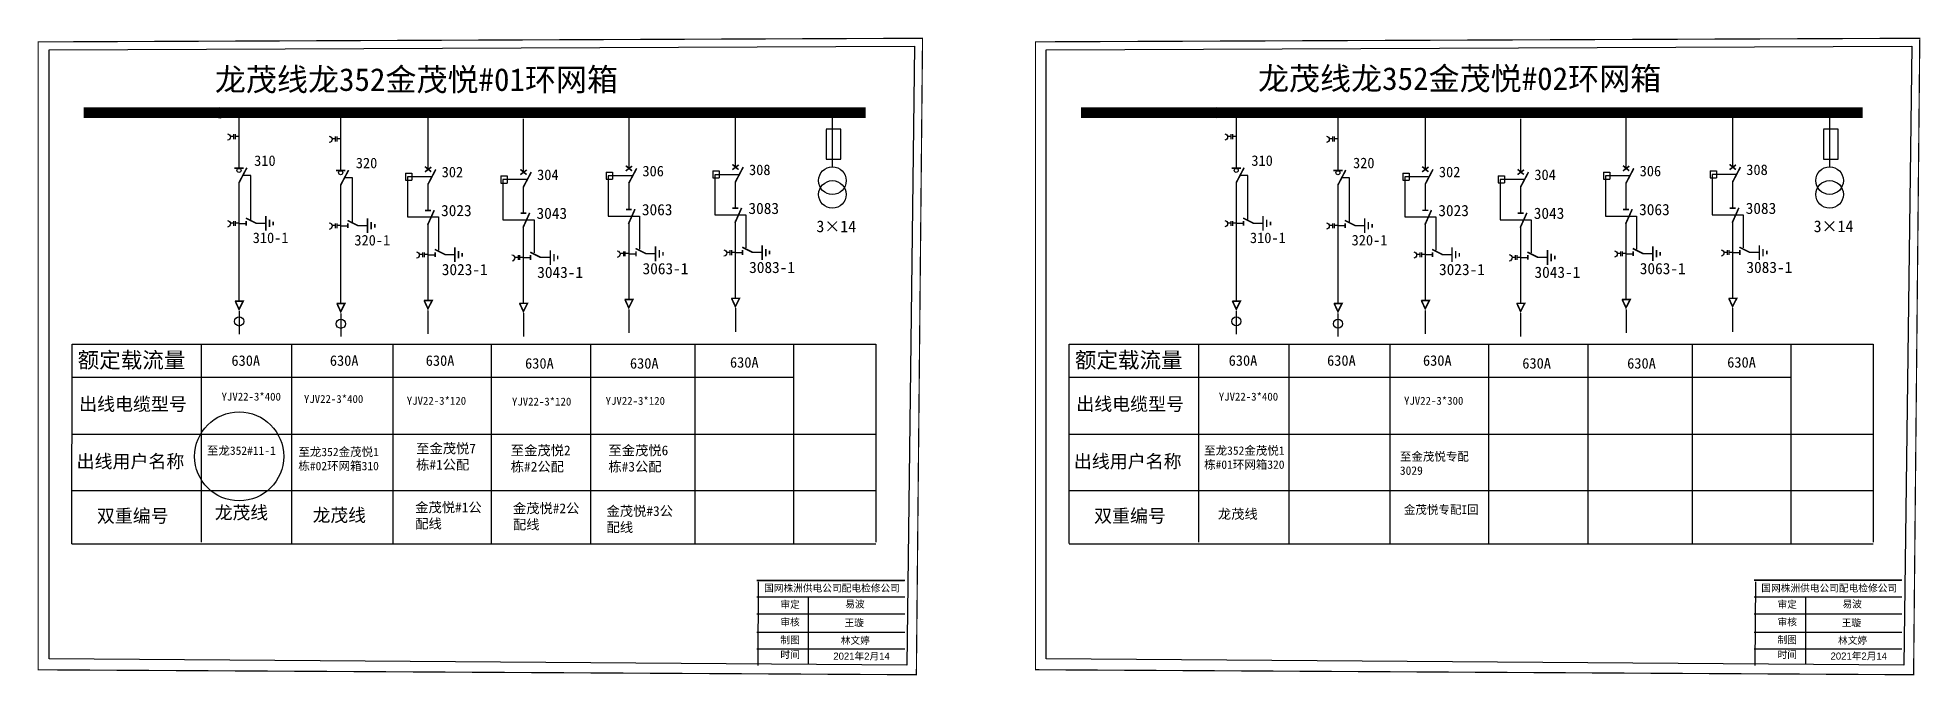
# Model space of a CAD drawing. Header units: millimetres. Extents: x -13573 to -13283, y 1403 to 1501.
import ezdxf

# ---------------------------------------------------------------- set-up
doc = ezdxf.new("R2010")
doc.units = ezdxf.units.MM
doc.linetypes.add('ACAD_ISO02W100', pattern=[15, 12, -3])
doc.linetypes.add('CENTER', pattern=[50.8, 31.75, -6.35, 6.35, -6.35])
doc.layers.add('2', color=7, linetype='Continuous')
doc.layers.add('F11', color=7, linetype='Continuous')
doc.styles.add('_txtstyle_1.30_0_0', font='simsun.ttc', dxfattribs={"height": 1.298773})
doc.styles.add('_txtstyle_1.50_0_0', font='simsun.ttc', dxfattribs={"height": 1.5})
doc.styles.add('_txtstyle_2.00_0_0', font='simsun.ttc', dxfattribs={"height": 2})
doc.styles.add('_txtstyle_3.50_0_0', font='simsun.ttc', dxfattribs={"height": 3.5})
doc.styles.add('HZ', font='KTGB2312.ttf')
doc.styles.add('KaiTi_txtstyle_1.22_0_0', font='simkai.ttf', dxfattribs={"height": 1.220356})
doc.styles.add('仿宋_txtstyle_1.50_0_0', font='simfang.ttf', dxfattribs={"height": 1.5})
doc.styles.add('字体', font='KTGB2312.ttf', dxfattribs={"height": 2.5})
doc.styles.add('楷体_GB2312_txtstyle_1.09_0_0', font='KTGB2312.ttf', dxfattribs={"height": 1.0944})
doc.styles.add('楷体_GB2312_txtstyle_1.30_0_0', font='KTGB2312.ttf', dxfattribs={"height": 1.296})

# ---------------------------------------------------------------- blocks, each defined once
blk = doc.blocks.new('JD')
for points in [[(-2, 0.2), (-2, -0.2), (2, 0.2), (2, -0.2)], [(1, -1.2), (1, -0.8), (-1, -1.2), (-1, -0.8)], [(-0.5, -1.8), (-0.5, -2.2), (0.5, -1.8), (0.5, -2.2)]]:
    blk.add_trace(points)

msp = doc.modelspace()

# ---------------------------------------------------------------- linework, layer by layer
for p, q in [((-13541.58, 1488.76), (-13541.58, 1480.62)), ((-13512.51, 1488.59), (-13512.51, 1480.38)), ((-13481.63, 1488.74), (-13481.63, 1480.53)), ((-13465.23, 1488.93), (-13465.23, 1480.72)), ((-13450.34, 1488.84), (-13450.34, 1480.7)), ((-13388.18, 1488.76), (-13388.18, 1480.62)), ((-13359.11, 1488.6), (-13359.11, 1480.39)), ((-13328.23, 1488.74), (-13328.23, 1480.53)), ((-13311.83, 1488.93), (-13311.83, 1480.72)), ((-13296.94, 1488.85), (-13296.94, 1480.71)), ((-13525.94, 1488.4), (-13525.94, 1480.26)), ((-13497.84, 1488.17), (-13497.84, 1479.96)), ((-13449, 1486.58), (-13451.25, 1486.58)), ((-13451.25, 1486.53), (-13451.25, 1481.99)), ((-13449, 1481.99), (-13449, 1486.58)), ((-13372.54, 1488.4), (-13372.54, 1480.26)), ((-13344.44, 1488.17), (-13344.44, 1479.96)), ((-13295.6, 1486.59), (-13297.85, 1486.59)), ((-13297.85, 1486.54), (-13297.85, 1482)), ((-13295.6, 1482), (-13295.6, 1486.59)), ((-13485.09, 1479.96), (-13484.11, 1479.96)), ((-13485.09, 1479.96), (-13485.09, 1478.89)), ((-13484.11, 1479.96), (-13484.11, 1478.89)), ((-13468.69, 1480.16), (-13467.72, 1480.16)), ((-13468.69, 1480.16), (-13468.69, 1479.08)), ((-13467.72, 1480.16), (-13467.72, 1479.08)), ((-13451.25, 1481.99), (-13449, 1481.99)), ((-13331.69, 1479.97), (-13330.72, 1479.97)), ((-13331.69, 1479.97), (-13331.69, 1478.89)), ((-13330.72, 1479.97), (-13330.72, 1478.89)), ((-13315.29, 1480.16), (-13314.32, 1480.16)), ((-13315.29, 1480.16), (-13315.29, 1479.08)), ((-13314.32, 1480.16), (-13314.32, 1479.08)), ((-13297.85, 1482), (-13295.6, 1482)), ((-13541.58, 1478.41), (-13541.58, 1460.09)), ((-13525.94, 1478.05), (-13525.94, 1459.73)), ((-13515.97, 1479.82), (-13515, 1479.82)), ((-13515.97, 1479.82), (-13515.97, 1478.74)), ((-13515.97, 1478.74), (-13515, 1478.74)), ((-13515, 1479.82), (-13515, 1478.74)), ((-13512.51, 1478.17), (-13512.51, 1474.16)), ((-13501.29, 1479.39), (-13500.32, 1479.39)), ((-13501.29, 1479.39), (-13501.29, 1478.31)), ((-13501.29, 1478.31), (-13500.32, 1478.31)), ((-13500.32, 1479.39), (-13500.32, 1478.31)), ((-13497.84, 1477.75), (-13497.84, 1473.73)), ((-13485.09, 1478.89), (-13484.11, 1478.89)), ((-13481.63, 1478.32), (-13481.63, 1474.3)), ((-13468.69, 1479.08), (-13467.72, 1479.08)), ((-13465.23, 1478.51), (-13465.23, 1474.49)), ((-13388.18, 1478.41), (-13388.18, 1460.1)), ((-13372.54, 1478.05), (-13372.54, 1459.74)), ((-13362.57, 1479.83), (-13361.6, 1479.83)), ((-13362.57, 1479.83), (-13362.57, 1478.75)), ((-13362.57, 1478.75), (-13361.6, 1478.75)), ((-13361.6, 1479.83), (-13361.6, 1478.75)), ((-13359.11, 1478.18), (-13359.11, 1474.16)), ((-13347.89, 1479.4), (-13346.92, 1479.4)), ((-13347.89, 1479.4), (-13347.89, 1478.32)), ((-13347.89, 1478.32), (-13346.92, 1478.32)), ((-13346.92, 1479.4), (-13346.92, 1478.32)), ((-13344.44, 1477.75), (-13344.44, 1473.74)), ((-13331.69, 1478.89), (-13330.72, 1478.89)), ((-13328.23, 1478.32), (-13328.23, 1474.31)), ((-13315.29, 1479.08), (-13314.32, 1479.08)), ((-13311.83, 1478.51), (-13311.83, 1474.5)), ((-13541.58, 1472.1), (-13540.46, 1472.1)), ((-13538.99, 1472.13), (-13537.47, 1472.13)), ((-13525.94, 1471.74), (-13524.82, 1471.74)), ((-13523.35, 1471.77), (-13521.83, 1471.77)), ((-13512.51, 1472.15), (-13512.51, 1460.29)), ((-13497.84, 1471.72), (-13497.84, 1459.87)), ((-13481.63, 1472.29), (-13481.63, 1460.44)), ((-13465.23, 1472.48), (-13465.23, 1460.63)), ((-13388.18, 1472.11), (-13387.06, 1472.11)), ((-13385.6, 1472.14), (-13384.07, 1472.14)), ((-13372.54, 1471.75), (-13371.42, 1471.75)), ((-13369.95, 1471.78), (-13368.43, 1471.78)), ((-13359.11, 1472.16), (-13359.11, 1460.3)), ((-13344.44, 1471.73), (-13344.44, 1459.87)), ((-13328.23, 1472.3), (-13328.23, 1460.44)), ((-13311.83, 1472.49), (-13311.83, 1460.63)), ((-13512.51, 1467.28), (-13511.39, 1467.28)), ((-13509.93, 1467.31), (-13508.4, 1467.31)), ((-13497.84, 1466.85), (-13496.72, 1466.85)), ((-13495.25, 1466.89), (-13493.72, 1466.89)), ((-13481.63, 1467.43), (-13480.51, 1467.43)), ((-13479.04, 1467.46), (-13477.52, 1467.46)), ((-13465.23, 1467.62), (-13464.11, 1467.62)), ((-13462.65, 1467.65), (-13461.12, 1467.65)), ((-13359.11, 1467.29), (-13357.99, 1467.29)), ((-13356.53, 1467.32), (-13355, 1467.32)), ((-13344.44, 1466.86), (-13343.32, 1466.86)), ((-13341.85, 1466.89), (-13340.33, 1466.89)), ((-13328.23, 1467.43), (-13327.11, 1467.43)), ((-13325.64, 1467.46), (-13324.12, 1467.46)), ((-13311.83, 1467.62), (-13310.71, 1467.62)), ((-13309.25, 1467.65), (-13307.72, 1467.65)), ((-13567.27, 1422.81), (-13567.26, 1453.51)), ((-13567.26, 1453.51), (-13443.61, 1453.51)), ((-13547.39, 1453.35), (-13547.39, 1423.05)), ((-13517.93, 1453.51), (-13517.93, 1422.76)), ((-13502.77, 1453.51), (-13502.77, 1422.76)), ((-13487.5, 1453.51), (-13487.5, 1422.76)), ((-13471.44, 1453.51), (-13471.44, 1422.76)), ((-13456.29, 1453.51), (-13456.29, 1422.76)), ((-13443.61, 1453.51), (-13443.61, 1423.05)), ((-13413.87, 1422.82), (-13413.86, 1453.51)), ((-13413.86, 1453.51), (-13290.21, 1453.51)), ((-13393.99, 1453.35), (-13393.99, 1423.06)), ((-13364.53, 1453.51), (-13364.53, 1422.76)), ((-13349.37, 1453.51), (-13349.37, 1422.76)), ((-13334.1, 1453.51), (-13334.1, 1422.76)), ((-13318.04, 1453.51), (-13318.04, 1422.76)), ((-13302.89, 1453.51), (-13302.89, 1422.76)), ((-13290.21, 1453.51), (-13290.21, 1423.06)), ((-13567.2, 1448.45), (-13456.26, 1448.45)), ((-13413.81, 1448.46), (-13302.86, 1448.46)), ((-13567.2, 1439.65), (-13443.58, 1439.65)), ((-13413.81, 1439.66), (-13290.19, 1439.66)), ((-13443.58, 1430.96), (-13567.27, 1430.96)), ((-13290.19, 1430.96), (-13413.87, 1430.96)), ((-13443.61, 1422.75), (-13567.27, 1422.75)), ((-13290.21, 1422.75), (-13413.87, 1422.75)), ((-13461.72, 1416.93), (-13461.78, 1404.08)), ((-13308.32, 1416.93), (-13308.38, 1404.08))]:
    msp.add_line(p, q)
at = {"linetype": 'ACAD_ISO02W100'}
for p, q in [((-13512.03, 1479.26), (-13515.66, 1479.26)), ((-13515.66, 1479.26), (-13515.66, 1473.08)), ((-13497.35, 1478.83), (-13500.98, 1478.83)), ((-13500.98, 1478.83), (-13500.98, 1472.65)), ((-13481.14, 1479.4), (-13484.78, 1479.4)), ((-13484.78, 1479.4), (-13484.78, 1473.22)), ((-13464.75, 1479.59), (-13468.38, 1479.59)), ((-13468.38, 1479.59), (-13468.38, 1473.41)), ((-13358.63, 1479.26), (-13362.26, 1479.26)), ((-13362.26, 1479.26), (-13362.26, 1473.08)), ((-13343.95, 1478.84), (-13347.59, 1478.84)), ((-13347.59, 1478.84), (-13347.59, 1472.66)), ((-13327.74, 1479.41), (-13331.38, 1479.41)), ((-13331.38, 1479.41), (-13331.38, 1473.23)), ((-13311.35, 1479.6), (-13314.98, 1479.6)), ((-13314.98, 1479.6), (-13314.98, 1473.42)), ((-13515.66, 1473.08), (-13510.87, 1473.08)), ((-13510.87, 1473.08), (-13510.87, 1467.98)), ((-13500.98, 1472.65), (-13496.19, 1472.65)), ((-13496.19, 1472.65), (-13496.19, 1467.55)), ((-13484.78, 1473.22), (-13479.98, 1473.22)), ((-13479.98, 1473.22), (-13479.98, 1468.12)), ((-13468.38, 1473.41), (-13463.59, 1473.41)), ((-13463.59, 1473.41), (-13463.59, 1468.31)), ((-13362.26, 1473.08), (-13357.47, 1473.08)), ((-13357.47, 1473.08), (-13357.47, 1467.98)), ((-13347.59, 1472.66), (-13342.79, 1472.66)), ((-13342.79, 1472.66), (-13342.79, 1467.56)), ((-13331.38, 1473.23), (-13326.58, 1473.23)), ((-13326.58, 1473.23), (-13326.58, 1468.13)), ((-13314.98, 1473.42), (-13310.19, 1473.42)), ((-13310.19, 1473.42), (-13310.19, 1468.32))]:
    msp.add_line(p, q, dxfattribs=at)
at = {"linetype": 'CENTER'}
for p, q in [((-13541.57, 1458.61), (-13541.57, 1455.05)), ((-13525.93, 1458.25), (-13525.93, 1454.69)), ((-13512.51, 1458.7), (-13512.51, 1455.09)), ((-13497.83, 1458.27), (-13497.83, 1454.67)), ((-13481.62, 1458.85), (-13481.62, 1455.24)), ((-13465.22, 1459.04), (-13465.22, 1455.43)), ((-13388.17, 1458.61), (-13388.17, 1455.05)), ((-13372.53, 1458.25), (-13372.53, 1454.69)), ((-13359.11, 1458.71), (-13359.11, 1455.1)), ((-13344.43, 1458.28), (-13344.43, 1454.67)), ((-13328.22, 1458.85), (-13328.22, 1455.24)), ((-13311.83, 1459.04), (-13311.83, 1455.43))]:
    msp.add_line(p, q, dxfattribs=at)
at = {"linetype": 'Continuous'}
for p, q in [((-13533.48, 1453.52), (-13533.48, 1422.77)), ((-13380.08, 1453.53), (-13380.08, 1422.77))]:
    msp.add_line(p, q, dxfattribs=at)
at = {"color": 0, "linetype": 'Continuous'}
for p, q in [((-13461.92, 1417.22), (-13439.17, 1417.22)), ((-13308.52, 1417.23), (-13285.77, 1417.23)), ((-13461.92, 1414.63), (-13439.17, 1414.63)), ((-13454.01, 1414.6), (-13454.02, 1404.29)), ((-13308.52, 1414.63), (-13285.77, 1414.63)), ((-13300.61, 1414.61), (-13300.63, 1404.29)), ((-13461.92, 1412.04), (-13439.17, 1412.04)), ((-13308.52, 1412.04), (-13285.77, 1412.04)), ((-13461.92, 1409.21), (-13439.17, 1409.21)), ((-13308.52, 1409.21), (-13285.77, 1409.21)), ((-13461.92, 1406.62), (-13439.17, 1406.62)), ((-13308.52, 1406.62), (-13285.77, 1406.62))]:
    msp.add_line(p, q, dxfattribs=at)
at = {"color": 0, "linetype": 'Continuous', "const_width": 0.182}
for points in [[(-13572.46, 1500.02), (-13436.43, 1500.58), (-13437.38, 1402.65), (-13572.46, 1403.41)], [(-13419.06, 1500.03), (-13283.03, 1500.58), (-13283.98, 1402.65), (-13419.06, 1403.42)]]:
    msp.add_lwpolyline(points, close=True, dxfattribs=at)
at = {"color": 0, "linetype": 'Continuous'}
for points in [[(-13570.79, 1498.81), (-13437.67, 1499.34), (-13438.86, 1404.12), (-13570.79, 1405.08)], [(-13417.4, 1498.82), (-13284.27, 1499.35), (-13285.46, 1404.13), (-13417.4, 1405.08)]]:
    msp.add_lwpolyline(points, close=True, dxfattribs=at)
for points, const_width in [([(-13565.48, 1489.13), (-13445.18, 1489.13)], 1.62), ([(-13412.08, 1489.14), (-13291.79, 1489.14)], 1.62), ([(-13542.3, 1480.59), (-13540.86, 1480.59)], 0.243), ([(-13541.58, 1478.35), (-13540.37, 1480.65)], 0.243), ([(-13526.66, 1480.23), (-13525.22, 1480.23)], 0.243), ([(-13525.94, 1477.99), (-13524.72, 1480.29)], 0.243), ([(-13512.98, 1480.02), (-13511.99, 1480.76)], 0.243), ([(-13512.97, 1480.83), (-13512.01, 1480.04)], 0.243), ([(-13512.51, 1478.11), (-13511.3, 1480.41)], 0.243), ([(-13498.3, 1479.59), (-13497.31, 1480.33)], 0.243), ([(-13498.29, 1480.4), (-13497.34, 1479.61)], 0.243), ([(-13497.84, 1477.68), (-13496.62, 1479.99)], 0.243), ([(-13482.09, 1480.17), (-13481.1, 1480.91)], 0.243), ([(-13482.08, 1480.98), (-13481.13, 1480.18)], 0.243), ([(-13481.63, 1478.26), (-13480.41, 1480.56)], 0.243), ([(-13465.69, 1480.36), (-13464.71, 1481.1)], 0.243), ([(-13465.68, 1481.17), (-13464.73, 1480.37)], 0.243), ([(-13465.23, 1478.45), (-13464.02, 1480.75)], 0.243), ([(-13388.9, 1480.59), (-13387.46, 1480.59)], 0.243), ([(-13388.18, 1478.35), (-13386.97, 1480.66)], 0.243), ([(-13373.26, 1480.23), (-13371.82, 1480.23)], 0.243), ([(-13372.54, 1477.99), (-13371.33, 1480.3)], 0.243), ([(-13359.58, 1480.03), (-13358.59, 1480.77)], 0.243), ([(-13359.57, 1480.84), (-13358.62, 1480.04)], 0.243), ([(-13359.11, 1478.12), (-13357.9, 1480.42)], 0.243), ([(-13344.9, 1479.6), (-13343.91, 1480.34)], 0.243), ([(-13344.89, 1480.41), (-13343.94, 1479.62)], 0.243), ([(-13344.44, 1477.69), (-13343.22, 1479.99)], 0.243), ([(-13328.68, 1480.98), (-13327.73, 1480.19)], 0.243), ([(-13328.69, 1480.17), (-13327.71, 1480.91)], 0.243), ([(-13328.23, 1478.26), (-13327.02, 1480.57)], 0.243), ([(-13312.29, 1480.36), (-13311.31, 1481.1)], 0.243), ([(-13312.29, 1481.17), (-13311.33, 1480.38)], 0.243), ([(-13311.83, 1478.45), (-13310.62, 1480.76)], 0.243), ([(-13512.95, 1474.09), (-13512.05, 1474.09)], 0.243), ([(-13512.56, 1471.85), (-13511.54, 1474.14)], 0.243), ([(-13482.07, 1474.24), (-13481.17, 1474.24)], 0.243), ([(-13481.68, 1472), (-13480.66, 1474.29)], 0.243), ([(-13465.67, 1474.43), (-13464.77, 1474.43)], 0.243), ([(-13465.28, 1472.19), (-13464.26, 1474.48)], 0.243), ([(-13359.55, 1474.1), (-13358.65, 1474.1)], 0.243), ([(-13359.16, 1471.86), (-13358.14, 1474.15)], 0.243), ([(-13328.67, 1474.24), (-13327.77, 1474.24)], 0.243), ([(-13328.28, 1472), (-13327.26, 1474.29)], 0.243), ([(-13312.27, 1474.43), (-13311.37, 1474.43)], 0.243), ([(-13311.88, 1472.19), (-13310.86, 1474.49)], 0.243), ([(-13540.52, 1472.91), (-13538.9, 1472.1)], 0.243), ([(-13540.46, 1472.47), (-13540.46, 1471.73)], 0.243), ([(-13524.88, 1472.55), (-13523.26, 1471.74)], 0.243), ([(-13524.82, 1472.11), (-13524.82, 1471.37)], 0.243), ([(-13498.27, 1473.67), (-13497.37, 1473.67)], 0.243), ([(-13497.89, 1471.43), (-13496.86, 1473.72)], 0.243), ([(-13387.12, 1472.92), (-13385.5, 1472.11)], 0.243), ([(-13387.06, 1472.48), (-13387.06, 1471.73)], 0.243), ([(-13371.48, 1472.56), (-13369.86, 1471.75)], 0.243), ([(-13371.42, 1472.12), (-13371.42, 1471.37)], 0.243), ([(-13344.87, 1473.67), (-13343.97, 1473.67)], 0.243), ([(-13344.49, 1471.43), (-13343.47, 1473.72)], 0.243), ([(-13480.57, 1468.24), (-13478.95, 1467.43)], 0.243), ([(-13464.17, 1468.43), (-13462.55, 1467.62)], 0.243), ([(-13327.17, 1468.24), (-13325.55, 1467.43)], 0.243), ([(-13310.77, 1468.43), (-13309.15, 1467.62)], 0.243), ([(-13511.45, 1468.09), (-13509.83, 1467.28)], 0.243), ([(-13511.39, 1467.65), (-13511.39, 1466.91)], 0.243), ([(-13496.78, 1467.66), (-13495.16, 1466.85)], 0.243), ([(-13496.72, 1467.23), (-13496.72, 1466.48)], 0.243), ([(-13480.51, 1467.8), (-13480.51, 1467.05)], 0.243), ([(-13464.11, 1467.99), (-13464.11, 1467.24)], 0.243), ([(-13358.05, 1468.1), (-13356.43, 1467.29)], 0.243), ([(-13357.99, 1467.66), (-13357.99, 1466.91)], 0.243), ([(-13343.38, 1467.67), (-13341.76, 1466.86)], 0.243), ([(-13343.32, 1467.23), (-13343.32, 1466.49)], 0.243), ([(-13327.11, 1467.81), (-13327.11, 1467.06)], 0.243), ([(-13310.71, 1468), (-13310.71, 1467.25)], 0.243), ([(-13542.18, 1460.13), (-13540.94, 1460.13), (-13541.57, 1458.87), (-13542.16, 1460.15)], 0.243), ([(-13526.54, 1459.77), (-13525.3, 1459.77), (-13525.93, 1458.51), (-13526.52, 1459.79)], 0.243), ([(-13513.11, 1460.22), (-13511.87, 1460.22), (-13512.51, 1458.97), (-13513.1, 1460.24)], 0.243), ([(-13498.43, 1459.79), (-13497.2, 1459.79), (-13497.83, 1458.54), (-13498.42, 1459.82)], 0.243), ([(-13482.23, 1460.37), (-13480.99, 1460.37), (-13481.62, 1459.11), (-13482.21, 1460.39)], 0.243), ([(-13465.83, 1460.56), (-13464.59, 1460.56), (-13465.22, 1459.3), (-13465.81, 1460.58)], 0.243), ([(-13388.78, 1460.13), (-13387.54, 1460.13), (-13388.17, 1458.88), (-13388.76, 1460.16)], 0.243), ([(-13373.14, 1459.77), (-13371.9, 1459.77), (-13372.53, 1458.52), (-13373.12, 1459.79)], 0.243), ([(-13359.71, 1460.23), (-13358.47, 1460.23), (-13359.11, 1458.97), (-13359.7, 1460.25)], 0.243), ([(-13345.03, 1459.8), (-13343.8, 1459.8), (-13344.43, 1458.55), (-13345.02, 1459.82)], 0.243), ([(-13328.83, 1460.37), (-13327.59, 1460.37), (-13328.22, 1459.12), (-13328.81, 1460.39)], 0.243), ([(-13312.43, 1460.56), (-13311.19, 1460.56), (-13311.83, 1459.31), (-13312.41, 1460.58)], 0.243)]:
    msp.add_lwpolyline(points, dxfattribs=dict(const_width=const_width))
for points in [[(-13543.35, 1485.87, -0.877934), (-13543.33, 1484.89)], [(-13389.95, 1485.88, -0.877934), (-13389.93, 1484.89)], [(-13527.7, 1485.51, -0.877934), (-13527.69, 1484.53)], [(-13374.31, 1485.52, -0.877934), (-13374.29, 1484.53)], [(-13543.35, 1472.53, -0.877934), (-13543.33, 1471.54)], [(-13527.7, 1472.17, -0.877934), (-13527.69, 1471.18)], [(-13389.95, 1472.54, -0.877934), (-13389.93, 1471.55)], [(-13374.31, 1472.18, -0.877934), (-13374.29, 1471.19)], [(-13514.28, 1467.71, -0.877934), (-13514.26, 1466.73)], [(-13499.6, 1467.28, -0.877934), (-13499.58, 1466.3)], [(-13483.39, 1467.85, -0.877934), (-13483.38, 1466.87)], [(-13467, 1468.05, -0.877934), (-13466.98, 1467.06)], [(-13360.88, 1467.72, -0.877934), (-13360.86, 1466.73)], [(-13346.2, 1467.29, -0.877934), (-13346.18, 1466.3)], [(-13330, 1467.86, -0.877934), (-13329.98, 1466.88)], [(-13313.6, 1468.05, -0.877934), (-13313.58, 1467.07)]]:
    msp.add_lwpolyline(points, format="xyb")
for points in [[(-13542.4, 1485.8), (-13542.4, 1485.06)], [(-13542.17, 1485.8), (-13542.17, 1485.06)], [(-13389, 1485.8), (-13389, 1485.06)], [(-13388.77, 1485.8), (-13388.77, 1485.06)], [(-13542.4, 1485.46), (-13542.91, 1485.46)], [(-13541.58, 1485.46), (-13542.17, 1485.46)], [(-13526.76, 1485.1), (-13527.27, 1485.1)], [(-13526.76, 1485.44), (-13526.76, 1484.7)], [(-13526.53, 1485.44), (-13526.53, 1484.7)], [(-13525.94, 1485.1), (-13526.53, 1485.1)], [(-13389, 1485.46), (-13389.51, 1485.46)], [(-13388.18, 1485.46), (-13388.77, 1485.46)], [(-13373.36, 1485.1), (-13373.87, 1485.1)], [(-13373.36, 1485.44), (-13373.36, 1484.7)], [(-13373.13, 1485.44), (-13373.13, 1484.7)], [(-13372.54, 1485.1), (-13373.13, 1485.1)], [(-13542.4, 1472.11), (-13542.91, 1472.11)], [(-13542.4, 1472.45), (-13542.4, 1471.72)], [(-13542.17, 1472.45), (-13542.17, 1471.72)], [(-13541.58, 1472.11), (-13542.17, 1472.11)], [(-13526.76, 1471.75), (-13527.27, 1471.75)], [(-13526.76, 1472.09), (-13526.76, 1471.35)], [(-13526.53, 1472.09), (-13526.53, 1471.35)], [(-13525.94, 1471.75), (-13526.53, 1471.75)], [(-13389, 1472.12), (-13389.51, 1472.12)], [(-13389, 1472.46), (-13389, 1471.72)], [(-13388.77, 1472.46), (-13388.77, 1471.72)], [(-13388.18, 1472.12), (-13388.77, 1472.12)], [(-13373.36, 1471.76), (-13373.87, 1471.76)], [(-13373.36, 1472.1), (-13373.36, 1471.36)], [(-13373.13, 1472.1), (-13373.13, 1471.36)], [(-13372.54, 1471.76), (-13373.13, 1471.76)], [(-13513.33, 1467.29), (-13513.84, 1467.29)], [(-13513.33, 1467.63), (-13513.33, 1466.9)], [(-13513.1, 1467.63), (-13513.1, 1466.9)], [(-13512.52, 1467.29), (-13513.1, 1467.29)], [(-13498.65, 1466.87), (-13499.17, 1466.87)], [(-13498.65, 1467.21), (-13498.65, 1466.47)], [(-13498.43, 1467.21), (-13498.43, 1466.47)], [(-13497.84, 1466.87), (-13498.43, 1466.87)], [(-13482.45, 1467.44), (-13482.96, 1467.44)], [(-13482.45, 1467.78), (-13482.45, 1467.04)], [(-13482.22, 1467.78), (-13482.22, 1467.04)], [(-13481.63, 1467.44), (-13482.22, 1467.44)], [(-13466.05, 1467.63), (-13466.56, 1467.63)], [(-13466.05, 1467.97), (-13466.05, 1467.23)], [(-13465.82, 1467.97), (-13465.82, 1467.23)], [(-13465.23, 1467.63), (-13465.82, 1467.63)], [(-13359.93, 1467.3), (-13360.44, 1467.3)], [(-13359.93, 1467.64), (-13359.93, 1466.9)], [(-13359.7, 1467.64), (-13359.7, 1466.9)], [(-13359.12, 1467.3), (-13359.7, 1467.3)], [(-13345.25, 1466.87), (-13345.77, 1466.87)], [(-13345.25, 1467.21), (-13345.25, 1466.47)], [(-13345.03, 1467.21), (-13345.03, 1466.47)], [(-13344.44, 1466.87), (-13345.03, 1466.87)], [(-13329.05, 1467.44), (-13329.56, 1467.44)], [(-13329.05, 1467.78), (-13329.05, 1467.05)], [(-13328.82, 1467.78), (-13328.82, 1467.05)], [(-13328.23, 1467.44), (-13328.82, 1467.44)], [(-13312.65, 1467.63), (-13313.16, 1467.63)], [(-13312.65, 1467.98), (-13312.65, 1467.24)], [(-13312.42, 1467.98), (-13312.42, 1467.24)], [(-13311.83, 1467.63), (-13312.42, 1467.63)]]:
    msp.add_lwpolyline(points)
at = {"linetype": 'ACAD_ISO02W100'}
for points in [[(-13539.77, 1472.46), (-13539.77, 1479.47), (-13540.99, 1479.47)], [(-13524.13, 1472.1), (-13524.13, 1479.11), (-13525.35, 1479.11)], [(-13386.38, 1472.47), (-13386.38, 1479.48), (-13387.59, 1479.48)], [(-13370.73, 1472.11), (-13370.73, 1479.12), (-13371.95, 1479.12)]]:
    msp.add_lwpolyline(points, dxfattribs=at)
at = {"color": 0, "linetype": 'Continuous', "const_width": 0.182}
for points in [[(-13461.94, 1417.13), (-13439.19, 1417.13)], [(-13308.54, 1417.14), (-13285.79, 1417.14)]]:
    msp.add_lwpolyline(points, dxfattribs=at)
for centre, radius in [((-13544.54, 1489.11), 0.806), ((-13391.14, 1489.12), 0.806), ((-13541.58, 1480.25), 0.311), ((-13525.94, 1479.89), 0.311), ((-13388.18, 1480.25), 0.311), ((-13372.54, 1479.89), 0.311), ((-13541.55, 1457.01), 0.702), ((-13525.91, 1456.65), 0.702), ((-13388.16, 1457.02), 0.702), ((-13372.51, 1456.66), 0.702)]:
    msp.add_circle(centre, radius)
at = {"color": 1}
msp.add_circle((-13541.55, 1436.25), 6.85, dxfattribs=at)
at = {"layer": '2'}
for centre in [(-13450.3, 1478.67), (-13296.9, 1478.68), (-13450.3, 1476.55), (-13296.9, 1476.56)]:
    msp.add_circle(centre, 2.12, dxfattribs=at)

# ---------------------------------------------------------------- block references
at = {"xscale": 0.5670000000000073, "yscale": 0.5670000000000073, "zscale": 0.5670000000000001, "rotation": 90}
for p in [(-13537.45, 1472.09), (-13521.81, 1471.73), (-13384.05, 1472.09), (-13368.41, 1471.73), (-13508.38, 1467.27), (-13477.5, 1467.41), (-13461.1, 1467.6), (-13354.98, 1467.27), (-13324.1, 1467.42), (-13307.7, 1467.61), (-13493.7, 1466.84), (-13340.3, 1466.85)]:
    msp.add_blockref('JD', p, dxfattribs=at)

# ---------------------------------------------------------------- texts
for s, height, p in [('310', 1.62, (-13539.25, 1480.94)), ('320', 1.62, (-13523.61, 1480.58)), ('302', 1.62, (-13510.4, 1479.19)), ('304', 1.62, (-13495.72, 1478.77)), ('306', 1.62, (-13479.52, 1479.34)), ('308', 1.62, (-13463.12, 1479.53)), ('310', 1.62, (-13385.85, 1480.95)), ('320', 1.62, (-13370.21, 1480.59)), ('302', 1.62, (-13357, 1479.2)), ('304', 1.62, (-13342.32, 1478.77)), ('306', 1.62, (-13326.12, 1479.35)), ('308', 1.62, (-13309.72, 1479.54)), ('3023', 1.728, (-13510.49, 1473.21)), ('3043', 1.728, (-13495.81, 1472.78)), ('3063', 1.728, (-13479.6, 1473.35)), ('3083', 1.728, (-13463.21, 1473.54)), ('3023', 1.728, (-13357.09, 1473.21)), ('3043', 1.728, (-13342.41, 1472.79)), ('3063', 1.728, (-13326.2, 1473.36)), ('3083', 1.728, (-13309.81, 1473.55)), ('310-1', 1.62, (-13539.47, 1469.07)), ('320-1', 1.62, (-13523.83, 1468.7)), ('310-1', 1.62, (-13386.07, 1469.07)), ('320-1', 1.62, (-13370.43, 1468.71)), ('3023-1', 1.728, (-13510.38, 1464.13)), ('3063-1', 1.728, (-13479.5, 1464.27)), ('3083-1', 1.728, (-13463.1, 1464.46)), ('3023-1', 1.728, (-13356.98, 1464.14)), ('3043-1', 1.728, (-13342.3, 1463.71)), ('3063-1', 1.728, (-13326.1, 1464.28)), ('3083-1', 1.728, (-13309.7, 1464.47)), ('3043-1', 1.728, (-13495.7, 1463.7)), ('630A', 1.62, (-13542.74, 1450.18)), ('630A', 1.62, (-13527.6, 1450.18)), ('630A', 1.62, (-13512.85, 1450.18)), ('630A', 1.62, (-13497.57, 1449.75)), ('630A', 1.62, (-13481.44, 1449.75)), ('630A', 1.62, (-13466.05, 1449.9)), ('630A', 1.62, (-13389.34, 1450.19)), ('630A', 1.62, (-13374.2, 1450.19)), ('630A', 1.62, (-13359.45, 1450.19)), ('630A', 1.62, (-13344.17, 1449.76)), ('630A', 1.62, (-13328.04, 1449.76)), ('630A', 1.62, (-13312.65, 1449.91))]:
    msp.add_text(s, height=height).set_placement(p)
at = {"style": 'HZ'}
for s, height, p in [('额定载流量', 2.43, (-13566.4, 1449.86)), ('额定载流量', 2.43, (-13413, 1449.86)), ('出线电缆型号', 2.025, (-13566.17, 1443.29)), ('出线电缆型号', 2.025, (-13412.78, 1443.3)), ('出线用户名称', 2.025, (-13566.56, 1434.47)), ('出线用户名称', 2.025, (-13413.16, 1434.47)), ('双重编号', 2.025, (-13563.44, 1426.08)), ('双重编号', 2.025, (-13410.04, 1426.08))]:
    msp.add_text(s, height=height, dxfattribs=at).set_placement(p)
at = {"color": 7, "attachment_point": 1}
for s, insert, char_height, width, style in [('{\\fSimSun|b0|i0|c134|p2;\\C256;龙茂线龙352金茂悦#01环网箱}', (-13545.29, 1495.98), 3.5, 266.0196, '_txtstyle_3.50_0_0'), ('{\\fSimSun|b0|i0|c134|p2;\\C256;龙茂线龙352金茂悦#02环网箱}', (-13384.83, 1496.13), 3.5, 266.0196, '_txtstyle_3.50_0_0'), ('{\\fSimSun|b0|i0|c134|p2;至龙352金茂悦1栋#02环网箱310}', (-13532.45, 1437.58), 1.2988, 13.9085, '_txtstyle_1.30_0_0')]:
    msp.add_mtext(s, dxfattribs=dict(at, insert=insert, char_height=char_height, width=width, style=style))
at = {"color": 7, "linetype": 'Continuous', "attachment_point": 1}
for s, insert, char_height, width, style in [('YJV22-3*400', (-13544.26, 1446.05), 1.2204, 19.6738, 'KaiTi_txtstyle_1.22_0_0'), ('YJV22-3*400\\P', (-13531.59, 1445.69), 1.2204, 19.6738, 'KaiTi_txtstyle_1.22_0_0'), ('YJV22-3*120', (-13515.77, 1445.41), 1.2204, 19.6738, 'KaiTi_txtstyle_1.22_0_0'), ('YJV22-3*120', (-13499.59, 1445.29), 1.2204, 19.6738, 'KaiTi_txtstyle_1.22_0_0'), ('YJV22-3*120', (-13485.18, 1445.4), 1.2204, 19.6738, 'KaiTi_txtstyle_1.22_0_0'), ('YJV22-3*400\\P', (-13390.86, 1446.05), 1.2204, 19.6738, 'KaiTi_txtstyle_1.22_0_0'), ('YJV22-3*300', (-13362.37, 1445.41), 1.2204, 19.6738, 'KaiTi_txtstyle_1.22_0_0'), ('林文婷', (-13449.01, 1408.47), 1.094, 8.5588, '楷体_GB2312_txtstyle_1.09_0_0'), ('林文婷', (-13295.61, 1408.48), 1.094, 8.5588, '楷体_GB2312_txtstyle_1.09_0_0'), ('2021年2月14', (-13450.15, 1406.06), 1.094, 16.0081, '楷体_GB2312_txtstyle_1.09_0_0'), ('2021年2月14', (-13296.75, 1406.07), 1.094, 16.0081, '楷体_GB2312_txtstyle_1.09_0_0')]:
    msp.add_mtext(s, dxfattribs=dict(at, insert=insert, char_height=char_height, width=width, style=style))
at = {"linetype": 'Continuous', "char_height": 1.296, "width": 13.2601, "attachment_point": 1, "style": '楷体_GB2312_txtstyle_1.30_0_0'}
for s, insert in [('{\\fSimSun|b0|i0|c134|p2;至龙352#11-1}', (-13546.51, 1437.78)), ('{\\fSimSun|b0|i0|c134|p2;至龙352金茂悦1栋#01环网箱320}', (-13393.11, 1437.79)), ('{\\fSimSun|b0|i0|c134|p2;至金茂悦专配3029}', (-13363, 1436.87)), ('{\\fSimSun|b0|i0|c134|p2;金茂悦专配I回}', (-13362.38, 1428.69))]:
    msp.add_mtext(s, dxfattribs=dict(at, insert=insert))
at = {"color": 0, "linetype": 'Continuous', "attachment_point": 1, "style": '字体'}
for s, insert, char_height, width in [('{\\fKaiTi|b0|i0|c134|p49;国网株洲供电公司配电检修公司}', (-13460.81, 1416.53), 1.0944, 29.9201), ('{\\fKaiTi|b0|i0|c134|p49;国网株洲供电公司配电检修公司}', (-13307.41, 1416.53), 1.0944, 29.9201), ('\\f\uffbfﾬￌﾣﾤ_GB2312|b0|i0|c134|p49;审定', (-13458.3, 1414.01), 1.0944, 8.5588), ('易波', (-13448.32, 1414.07), 1.094, 8.5588), ('\\f\uffbfﾬￌﾣﾤ_GB2312|b0|i0|c134|p49;审定', (-13304.91, 1414.02), 1.0944, 8.5588), ('易波', (-13294.92, 1414.08), 1.094, 8.5588), ('\\f\uffbfﾬￌﾣﾤ_GB2312|b0|i0|c134|p49;审核', (-13458.3, 1411.3), 1.0944, 8.5588), ('王璇', (-13448.44, 1411.19), 1.094, 8.5588), ('\\f\uffbfﾬￌﾣﾤ_GB2312|b0|i0|c134|p49;审核', (-13304.91, 1411.31), 1.0944, 8.5588), ('王璇', (-13295.04, 1411.19), 1.094, 8.5588), ('\\f\uffbfﾬￌﾣﾤ_GB2312|b0|i0|c134|p49;制图', (-13458.3, 1408.56), 1.0944, 8.5588), ('\\f\uffbfﾬￌﾣﾤ_GB2312|b0|i0|c134|p49;制图', (-13304.91, 1408.57), 1.0944, 8.5588), ('\\f\uffbfﾬￌﾣﾤ_GB2312|b0|i0|c134|p49;时间', (-13458.3, 1406.29), 1.0944, 8.5588), ('\\f\uffbfﾬￌﾣﾤ_GB2312|b0|i0|c134|p49;时间', (-13304.91, 1406.29), 1.0944, 8.5588)]:
    msp.add_mtext(s, dxfattribs=dict(at, insert=insert, char_height=char_height, width=width))
at = {"layer": '2', "char_height": 1.8, "width": 74.608, "attachment_point": 1}
for insert in [(-13452.76, 1472.54), (-13299.36, 1472.55)]:
    msp.add_mtext('{\\fSimSun|b0|i0|c134|p2;3×14}', dxfattribs=dict(at, insert=insert))
at = {"layer": 'F11', "lineweight": -3, "attachment_point": 1}
for s, insert, char_height, width, style in [('{\\fSimSun|b0|i0|c134|p2;至金茂悦7栋#1公配}', (-13514.33, 1438.22), 1.5, 9.4039, '仿宋_txtstyle_1.50_0_0'), ('{\\fSimSun|b0|i0|c134|p2;至金茂悦2栋#2公配}', (-13499.77, 1437.92), 1.5, 9.4039, '仿宋_txtstyle_1.50_0_0'), ('{\\fSimSun|b0|i0|c134|p2;至金茂悦6栋#3公配}', (-13484.75, 1437.92), 1.5, 9.4039, '仿宋_txtstyle_1.50_0_0'), ('{\\fKaiTi_GB2312|b0|i0|c134|p49;龙茂线}', (-13545.29, 1428.6), 2, 19.4417, '_txtstyle_2.00_0_0'), ('{\\fKaiTi_GB2312|b0|i0|c134|p49;龙茂线}', (-13530.24, 1428.2), 2, 19.4417, '_txtstyle_2.00_0_0'), ('{\\fSimSun|b0|i0|c134|p2;金茂悦#1公配线}', (-13514.47, 1429.15), 1.5, 11.1753, '仿宋_txtstyle_1.50_0_0'), ('{\\fSimSun|b0|i0|c134|p2;金茂悦#2公配线}', (-13499.44, 1429.01), 1.5, 11.1753, '仿宋_txtstyle_1.50_0_0'), ('{\\fSimSun|b0|i0|c134|p2;金茂悦#3公配线}', (-13485.04, 1428.59), 1.5, 11.1753, '仿宋_txtstyle_1.50_0_0'), ('{\\fSimSun|b0|i0|c134|p2;龙茂线}', (-13391, 1428.14), 1.5, 19.4417, '_txtstyle_1.50_0_0')]:
    msp.add_mtext(s, dxfattribs=dict(at, insert=insert, char_height=char_height, width=width, style=style))

doc.saveas('drawing.dxf')
